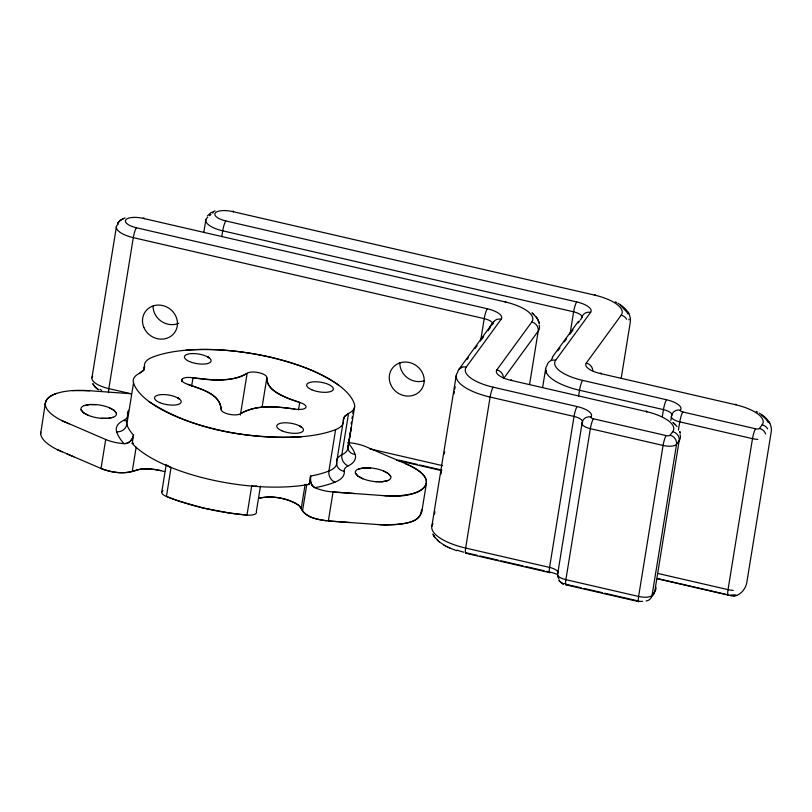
<?xml version="1.0" encoding="UTF-8"?>
<svg xmlns="http://www.w3.org/2000/svg" width="812" height="812" viewBox="0 0 812 812"><rect width="100%" height="100%" fill="white"/><g stroke="black" fill="none" stroke-linecap="round" stroke-linejoin="round"><path stroke-width="1.22" d="M347.922 446.722A44.985 16.27 9.2 0 1 341.832 454.862A38.245 13.834 9.2 0 0 336.675 461.937A44.995 16.27 9.2 0 1 328.911 471.011A112.482 40.671 9.2 0 1 310.62 476.055L310.651 481.374L311.97 485.058A8.577 6.932 -81.6 0 0 312.346 485.688A8.485 6.953 -78.8 0 0 312.803 486.226A8.414 6.963 -76.1 0 0 313.28 486.692A8.394 6.973 -74.5 0 0 313.808 487.078A8.435 7.024 -72.9 0 0 314.325 487.413A8.496 7.085 -71.5 0 0 314.873 487.687A22.492 8.13 9.2 0 0 333.042 491.981L354.631 493.544M628.965 319.918L629.006 319.116M40.651 432.136L40.651 433.862L45.34 403.148C46.213 397.626 52.049 394.967 56.769 393.353A54.211 19.6 9.2 0 1 72.43 390.592A52.871 19.123 9.2 0 1 74.724 390.45A50.851 18.392 9.2 0 1 77.079 390.379A54.343 19.65 9.2 0 1 79.495 390.349A66.472 24.045 9.2 0 1 81.941 390.369A58.312 21.092 9.2 0 1 83.819 390.41A39.758 14.383 9.2 0 1 85.717 390.481L88.122 390.633M45.34 403.148L45.35 404.873C44.761 398.509 51.633 394.987 56.769 393.353M380.696 524.735L381.376 524.775A39.067 14.129 9.2 0 0 382.685 524.826A43.574 15.753 9.2 0 0 383.985 524.867L386.542 524.907A59.256 21.427 9.2 0 0 389.09 524.897A57.297 20.716 9.2 0 0 391.577 524.826A55.328 20.006 9.2 0 0 394.013 524.704A53.46 19.336 9.2 0 0 396.378 524.532C405.34 523.385 422.22 521.791 421.59 509.53C420.687 525.689 396.692 524.075 385.264 524.897M421.712 512.311L426.412 483.333C426.98 478.116 422.676 474.015 418.911 471.092A53.592 19.386 9.2 0 0 417.449 470.036A55.389 20.026 9.2 0 0 415.866 468.991A57.195 20.686 9.2 0 0 414.171 467.956A58.941 21.315 9.2 0 0 412.374 466.941L410.507 465.956A43.645 15.793 9.2 0 0 409.542 465.469A39.25 14.2 9.2 0 0 408.537 464.992L408 464.748M389.963 495.909C417.145 498.649 447.788 481.486 405.604 463.713M182.142 379.174A10.363 3.745 9.2 0 1 193.012 377.834C210.815 380.239 230.973 382.777 247.152 373.266A10.353 3.745 9.2 0 1 259.048 372.708A10.353 3.745 9.2 0 1 266.813 377.803C267.513 393.353 287.976 397.839 299.709 402.458A10.353 3.745 9.2 0 1 305.759 407.705A10.353 3.745 9.2 0 1 294.898 409.055C277.095 406.68 256.917 404.112 240.717 413.623A10.353 3.745 9.2 0 1 228.822 414.191A10.353 3.745 9.2 0 1 221.067 409.086C220.225 393.556 200.168 389.019 188.171 384.431A10.363 3.745 9.2 0 1 182.142 379.174L181.736 381.63M347.749 448.934L350.987 428.645M91.929 377.783L116.451 226.477M45.36 404.873A53.765 19.437 9.2 0 0 51.227 413.856L52.496 414.881A55.104 19.924 9.2 0 0 62.189 420.748L105.702 439.505L101.013 468.483C112.188 472.838 125.2 474.655 136.599 470.016A20.452 7.399 9.2 0 1 137.522 469.752A21.153 7.643 9.2 0 1 138.679 469.509L139.37 469.387A26.116 9.44 9.2 0 1 140.243 469.245L142.76 468.971A26.319 9.521 9.2 0 1 144.079 468.889A24.766 8.952 9.2 0 1 145.45 468.849L155.112 469.468L164.775 471.559M339.03 385.446C318.7 370.871 294.441 363.055 270.376 357.199A112.482 40.681 9.2 0 0 152.26 357.29A44.995 16.27 9.2 0 0 144.495 366.354L143.46 370.252L139.339 373.439A44.995 16.27 9.2 0 0 133.533 382.959L126.834 424.361A112.482 40.671 9.2 0 0 133.533 435.171L132.183 443.453A112.492 40.681 9.2 0 0 309.281 484.338L310.62 476.055A8.759 4.172 87.1 0 0 310.519 476.735M143.795 370.668L144.079 368.942M144.221 368.08L144.495 366.354A38.245 13.824 9.2 0 1 144.536 367.42L143.125 370.678L139.339 373.439M40.671 433.862A53.765 19.437 9.2 0 0 46.538 442.844L47.796 443.859A55.104 19.924 9.2 0 0 57.5 449.736L101.023 468.494C110.818 472.29 121.932 474.157 132.234 471.427L136.142 447.28M161.74 492.173L166.237 464.393M203.842 232.151L205.872 219.666M167.485 465.377A11.246 4.07 9.2 0 0 171.038 467.448L166.46 496.487M191.591 386.431L192.992 377.824L213.566 379.914A53.998 19.529 9.2 0 0 221.635 379.843C230.375 379.255 239.743 378.382 247.152 373.266L240.382 415.064M221.767 236.718L222.721 230.821A7.958 1.34 -77 0 1 225.777 220.935A14.545 5.258 9.2 0 1 215.231 213.028A14.545 5.258 9.2 0 1 232.608 211.567L594.323 295.05A7.958 1.34 -77 0 1 595.237 295.081M262.063 407.319L266.833 377.813C266.001 388.156 277.968 393.353 285.641 397.332A53.988 19.529 9.2 0 0 292.472 400.103L299.709 402.458L298.512 409.837M245.965 514.96L246.99 515.052A11.246 4.07 9.2 0 0 256.348 511.56L260.459 486.195M349.942 522.532L328.352 520.969C318.72 519.639 305.941 518.34 301.232 508.454L305.15 484.307M306.824 484.297L302.521 510.87L301.902 509.662M186.242 350.185C214.429 348.023 242.849 351.017 270.376 357.199A112.482 40.681 9.2 0 1 354.337 403.929A44.995 16.27 9.2 0 1 348.541 413.45L344.41 416.637L343.374 420.535A44.995 16.27 9.2 0 1 335.62 429.599L328.911 471.011A9.003 7.186 68.3 0 0 334.909 482.176A121.485 43.929 9.2 0 1 314.873 487.687L311.97 485.058M351.119 423.773L351.403 422.047M351.961 418.596L352.246 416.871M352.804 413.42L353.078 411.694M347.881 448.356L354.631 406.639M431.811 526.389L456.263 375.398M434.542 514.148L434.917 511.783M441.038 474.035L441.413 471.681M444.286 453.979L444.661 451.624M454.03 393.82L454.405 391.465M454.791 389.1L455.177 386.745M480.582 341.04L484.206 318.629A7.958 1.34 -77 0 1 487.261 308.743L136.355 227.746A14.545 5.258 9.2 0 1 125.809 219.839A14.545 5.258 9.2 0 1 143.196 218.377L504.902 301.861A7.958 1.34 -77 0 1 505.917 302.582M529.627 384.177L538.224 331.093A44.995 16.27 9.2 0 0 539.087 325.054M542.649 387.304L545.684 368.587M545.735 372.86L546.121 370.495M569.994 334.229L573.627 311.818A7.958 1.34 -77 0 1 576.682 301.932L225.777 220.935M578.57 396.154L579.524 390.257A7.958 1.34 -77 0 1 582.58 380.371A37.037 13.398 9.2 0 1 555.712 360.223A7.958 7.298 36.1 0 0 546.882 365.786A44.995 16.27 9.2 0 0 579.524 390.257L663.445 409.624A11.246 4.07 9.2 0 1 671.605 415.744A11.246 4.07 9.2 0 0 679.766 421.864L752.491 438.653A11.246 4.07 9.2 0 0 757.748 439.393M621.21 378.24L630.305 322.09C631.584 313.726 624.621 306.946 617.902 303.252M662.298 416.708L663.445 409.624A7.958 1.34 -77 0 1 666.5 399.748L582.58 380.371M670.844 420.464L671.605 415.744A7.958 7.298 36.1 0 1 680.426 410.192A3.299 1.188 9.2 0 0 682.821 411.978L755.546 428.766A3.299 1.188 9.2 0 0 759.484 428.431A7.958 7.298 36.1 0 1 765.635 433.963M678.426 430.116L679.766 421.864A7.958 1.34 -77 0 1 682.821 411.978M347.942 447.767L351.281 427.345M221.037 409.075C220.255 393.576 200.138 389.019 188.171 384.431M426.412 483.333C423.123 493.412 409.958 494.254 401.077 495.543A53.46 19.326 9.2 0 1 398.702 495.716A55.328 20.006 9.2 0 1 396.276 495.838A57.297 20.716 9.2 0 1 393.779 495.909A59.256 21.427 9.2 0 1 391.232 495.919L385.385 495.746M117.557 223.544L120.369 220.245L125.078 217.86M117.73 223.178L119.465 221.026L123.505 218.479M489.9 327.003L493.767 321.582L458.861 369.419M460.374 368.597L461.825 366.608M466.92 359.635L468.372 357.635M474.918 348.663L477.101 345.679M481.465 339.69L483.647 336.706M488.002 330.728L490.184 327.733M680.03 434.664A44.995 16.27 9.2 0 1 679.167 440.703L676.528 444.326A11.246 4.07 9.2 0 1 663.079 445.453L590.344 428.665A11.246 4.07 9.2 0 1 582.184 422.555A11.246 4.07 9.2 0 0 574.023 416.434L490.103 397.058A44.995 16.27 9.2 0 1 457.471 372.586A7.958 7.298 36.1 0 1 466.291 367.034L501.197 319.187A19.204 6.943 9.2 0 0 487.261 308.743M503.399 378.27A7.958 7.298 36.1 0 0 496.873 369.856L531.769 322.009A37.037 13.398 9.2 0 0 504.902 301.861M504.049 377.945L538.224 331.093A7.958 7.298 36.1 0 0 531.769 322.009M552.221 357.229L578.398 321.349M551.246 359.797L552.698 357.808M557.793 350.835L559.976 347.84M564.33 341.862L566.512 338.868M570.877 332.89L573.059 329.895M578.144 322.922L579.606 320.923M580.326 319.928L581.788 317.939M555.712 360.223L590.608 312.376A19.204 6.943 9.2 0 0 576.682 301.932M592.831 370.769A7.958 7.298 36.1 0 0 586.284 363.045L621.19 315.198A37.037 13.398 9.2 0 0 594.323 295.05M466.291 367.034A37.037 13.398 9.2 0 0 493.158 387.182L577.078 406.548A19.204 6.943 9.2 0 1 591.014 416.992A3.299 1.188 9.2 0 0 593.399 418.789L666.134 435.577A3.299 1.188 9.2 0 0 670.073 435.242L672.712 431.619A37.037 13.398 9.2 0 0 645.844 411.471L510.799 380.3A19.204 6.943 9.2 0 1 496.873 369.856M759.484 428.431L762.133 424.808A37.037 13.398 9.2 0 0 735.266 404.66L600.22 373.49A19.204 6.943 9.2 0 1 586.284 363.045M207.375 216.012L210.775 212.744L215.089 210.887M209.526 215.687L210.014 215.139M210.338 214.825L210.887 214.338M105.702 439.505A22.492 8.13 9.2 0 0 124.023 443.626A8.536 8.272 -86.4 0 0 124.733 443.636C129.27 443.514 132.843 439.465 133.523 435.171A8.739 6.364 -56.5 0 1 133.371 435.841A8.77 6.425 -56.1 0 1 133.188 436.511A8.81 6.526 -55.7 0 1 132.924 437.221A8.891 6.699 -55.1 0 1 132.61 437.901A8.973 6.912 -54.4 0 1 132.224 438.592A9.044 7.217 -53.6 0 1 131.838 439.282A9.084 7.45 -53.2 0 1 131.331 439.921M240.717 413.623C256.917 404.122 277.105 406.69 294.888 409.065M212.663 213.089L213.282 212.754M84.164 405.624L89.452 404.538L96.252 404.599A17.996 6.506 9.2 0 1 108.981 407.543L113.893 410.182L116.309 413.044A17.996 6.506 9.2 0 1 113.203 417.307L107.915 418.383L101.114 418.322A17.996 6.506 9.2 0 1 88.386 415.389L83.474 412.74L81.058 409.887A17.996 6.506 9.2 0 1 84.164 405.624L89.452 404.538L96.252 404.599M358.579 468.96L363.867 467.885L370.668 467.945A17.996 6.506 9.2 0 1 383.396 470.879L388.309 473.528L390.724 476.38A17.996 6.506 9.2 0 1 387.608 480.653L382.33 481.729L375.53 481.668A17.996 6.506 9.2 0 1 362.802 478.725L357.879 476.086L355.463 473.234A17.996 6.506 9.2 0 1 358.579 468.96L363.867 467.885L370.668 467.945M132.234 471.427L140.243 469.245A21.508 7.775 9.2 0 1 141.471 469.092A25.091 9.074 9.2 0 1 142.76 468.971L151.154 469.031L161.02 470.564M113.203 417.307L107.915 418.383L101.114 418.322M387.608 480.653L382.33 481.729L375.53 481.668M656.837 578.651L729.572 595.44C738.027 598.19 745.284 590.436 746.786 582.691L771.248 431.7C772.506 423.549 765.868 416.83 759.311 413.156M735.317 594.8L729.917 595.145M736.778 595.409L735.723 595.653M133.493 443.271L132.183 443.453A22.492 8.13 9.2 0 0 133.168 443.322M301.638 436.704C249.162 439.292 193.439 430.634 148.85 401.443M733.693 595.856L734.647 595.795M72.42 390.582L89.574 390.734M389.638 495.909L388.674 495.888A43.574 15.753 9.2 0 1 387.375 495.838A39.067 14.129 9.2 0 1 386.076 495.787L382.381 495.543M384.949 524.887L377.692 524.532M385.152 495.736L384.462 495.685M380.463 524.725L379.772 524.674M88.609 390.663L131.28 393.749M383.081 495.594L333.042 491.981L328.352 520.969L378.382 524.582M245.63 514.93L241.529 514.524A113.213 40.945 9.2 0 1 238.302 514.169A112.959 40.854 9.2 0 1 235.074 513.773A112.624 40.732 9.2 0 1 231.826 513.346A112.198 40.57 9.2 0 1 228.588 512.88L202.594 507.855L178.244 500.862A112.117 40.549 9.2 0 1 175.433 499.887A111.823 40.438 9.2 0 1 172.672 498.893A111.437 40.295 9.2 0 1 169.952 497.868A110.95 40.123 9.2 0 1 167.292 496.822L167.231 496.802M326.383 520.786C318.172 519.578 308.905 517.995 302.998 511.641M130.783 393.688L108.849 388.623A22.492 8.14 9.2 0 1 92.741 376.129M369.592 448.803L442.692 465.682M398.662 460.12L417.195 464.393M419.662 464.961L441.901 470.097M396.814 460.262L441.555 470.584M657.578 573.384L728.039 589.644A11.246 4.07 9.2 0 0 733.297 590.385M657.659 578.57L728.12 594.831M477.446 555.378L466.332 552.81A7.958 1.34 -77 0 1 465.652 548.059L490.103 397.058A7.958 1.34 -77 0 1 493.158 387.182M479.912 555.946L498.426 560.219M500.892 560.787L523.101 565.913M525.577 566.482L544.081 570.755M546.557 571.333L549.024 571.902M465.733 553.246L549.653 572.612M565.893 584.234A3.299 1.188 9.2 0 0 566.573 584.417L581.372 587.837M583.838 588.406L602.321 592.669M604.788 593.237L638.07 600.921M565.974 584.853L638.699 601.641M456.679 550.698L449.818 548.059M69.121 423.834L64.422 421.804A48.121 17.397 9.2 0 1 63.295 421.276A52.364 18.93 9.2 0 1 62.189 420.748M66.777 453.827L73.841 456.851M383.396 470.879L388.309 473.528L390.724 476.38M362.802 478.725L357.879 476.086L355.463 473.234M108.981 407.543L113.893 410.182L116.309 413.044M88.386 415.389L83.474 412.74L81.058 409.887M62.077 451.807L59.733 450.782A48.121 17.397 9.2 0 1 58.596 450.264A52.364 18.94 9.2 0 1 57.49 449.736M562.899 583.787L563.416 584.021M407.817 464.667L366.07 446.773A22.523 8.14 9.2 0 0 349.018 442.733L347.759 442.642A121.485 43.929 9.2 0 1 355.138 454.487A53.988 19.518 9.2 0 1 348.155 465.885A29.242 10.576 9.2 0 0 344.217 471.295A53.988 19.529 9.2 0 1 334.909 482.186M448.315 547.369L450.213 548.222M448.742 547.542L445.057 545.674M561.965 583.27L563.325 583.96L559.153 580.824M446.448 546.405L447.331 546.852M615.232 301.8L616.602 302.521M756.175 411.41L757.545 412.131M443.738 544.933L445.504 545.948M561.498 582.996L562.422 583.544M444.205 545.217L438.744 541.431M98.201 389.547L94.557 386.441L92.771 383.65L95.39 387.324L98.688 389.851M761.351 414.851L765.848 418.972L768.355 422.646M620.409 305.241L626.935 312.214M673.442 422.849L672.935 422.443L677.096 426.594M532.499 313.239L531.992 312.833L536.58 317.563M561.082 582.712L558.991 580.6M439.241 541.837L434.653 537.108M308.611 483.729L309.281 484.338A22.492 8.13 9.2 0 1 308.773 483.881M673.848 423.235L674.833 424.138M532.905 313.625L533.89 314.528M437.353 540.142L438.328 541.056M536.153 316.984L537.514 319.014L536.712 317.807M434.522 536.874L433.72 535.656L435.08 537.686M301.232 508.454L299.821 506.383A20.96 7.582 9.2 0 0 299.161 505.693C287.631 497.685 272.091 495.361 258.47 498.324C270.416 495.411 283.317 497.695 294.421 502.628A24.451 8.841 9.2 0 1 295.832 503.369L299.161 505.693L301.82 509.51M768.964 421.793L769.329 422.423M769.441 422.616L769.806 423.255M628.021 312.184L628.386 312.813M628.498 313.006L628.864 313.645M537.625 319.207L539.32 323.694M432.867 534.002L433.618 535.463M537.148 318.385L537.991 319.847M433.243 534.824L434.085 536.285M627.412 313.046L627.788 313.868M538.366 320.669L538.874 322.049M679.817 431.649L680.263 433.303M679.877 431.781L680.091 432.481M538.935 322.171L539.148 322.871M433.009 523.578A44.995 16.27 9.2 0 0 465.652 548.059L549.572 567.426A11.246 4.07 9.2 0 1 557.732 573.546A11.246 4.07 9.2 0 0 565.893 579.666L638.618 596.455A11.246 4.07 9.2 0 0 652.066 595.318L654.716 591.694A44.995 16.27 9.2 0 0 655.954 587.32M501.197 319.187A7.958 7.298 36.1 0 0 492.366 324.739A11.246 4.07 9.2 0 0 484.206 318.629L133.3 237.632A22.492 8.14 9.2 0 1 118.308 224.163M136.355 227.746A7.958 1.34 -77 0 0 133.3 237.632L108.849 388.623A7.958 1.34 -77 0 0 108.524 392.663M178.762 323.257A17.996 16.504 36.1 0 1 153.052 306.012M424.422 380.635A17.996 16.504 36.1 0 1 399.808 362.964M672.712 431.619A7.958 7.298 36.1 0 1 679.167 440.703L654.716 591.694A7.958 7.298 36.1 0 1 650.97 596.729M670.073 435.242A7.958 7.298 36.1 0 1 676.528 444.326L652.066 595.318A7.958 7.298 36.1 0 1 646.139 601.012M639.308 601.205A7.958 1.34 -77 0 1 638.618 596.455L663.079 445.453A7.958 1.34 -77 0 1 666.134 435.577M593.399 418.789A7.958 1.34 -77 0 0 590.344 428.665L565.893 579.666A7.958 1.34 -77 0 0 566.573 584.417M559.133 579.24A7.958 7.298 36.1 0 1 557.732 573.546L582.184 422.555A7.958 7.298 36.1 0 1 591.014 416.992M577.078 406.548A7.958 1.34 -77 0 0 574.023 416.434L549.572 567.426A7.958 1.34 -77 0 0 550.252 572.186A19.204 6.943 9.2 0 1 556.687 574.165M510.799 380.3A7.958 1.34 -77 0 1 511.712 380.32M143.196 218.377A7.958 1.34 -77 0 1 144.171 218.702M645.844 411.471A7.958 1.34 -77 0 1 646.859 412.191M162.938 490.742A11.246 4.07 9.2 0 0 166.338 496.436C192.068 506.718 219.443 512.545 246.99 515.052L251.679 486.073A11.246 4.07 9.2 0 0 256.825 485.992M310.357 477.395A8.77 4.364 86.6 0 1 310.428 476.674M310.417 477.426A8.81 4.436 86.5 0 0 310.387 478.187A8.902 4.659 86.2 0 0 310.377 478.958A8.983 5.004 86.1 0 0 310.357 479.77A9.044 5.4 86.2 0 0 310.387 480.592M310.549 481.414A9.074 5.725 86.6 0 1 310.417 480.582M310.499 481.425A9.074 6.12 87.5 0 0 310.671 482.237A9.034 6.405 88.9 0 0 310.925 483.018A8.942 6.638 -89.3 0 0 311.199 483.759A8.841 6.8 -87.1 0 0 311.544 484.459A8.699 6.902 -84 0 0 311.909 485.119M131.351 439.942A9.074 7.724 -53.1 0 1 130.833 440.571A9.034 7.917 -53.5 0 1 130.265 441.16A8.952 8.069 -54.7 0 1 129.666 441.718M128.337 442.621A8.709 8.171 -59.8 0 0 129.017 442.205A8.841 8.15 -56.7 0 0 129.666 441.718M128.337 442.631A8.597 8.171 -63.8 0 1 127.636 442.976A8.496 8.14 -68.5 0 1 126.905 443.25A8.425 8.12 -73.9 0 1 126.185 443.453A8.404 8.12 -78.8 0 1 125.444 443.575A8.435 8.161 -83.2 0 1 124.733 443.636L124.023 443.626A121.567 43.96 9.2 0 1 116.654 431.801A54.008 19.529 9.2 0 1 123.617 420.383A29.242 10.576 9.2 0 0 127.565 414.973A53.978 19.518 9.2 0 1 128.489 410.293M335.62 429.599A112.482 40.681 9.2 0 1 217.494 429.69A112.482 40.681 9.2 0 1 133.544 382.959M348.155 465.885A8.993 7.47 63.9 0 1 341.832 454.862L348.541 413.45L344.745 416.211L343.344 419.469A38.255 13.834 9.2 0 0 343.374 420.525L336.675 461.937A9.003 8.343 -7.7 0 0 344.217 471.295M127.433 419.104A44.995 16.27 9.2 0 0 126.834 424.361A9.003 8.252 -17.6 0 1 116.654 431.801M127.291 420.717A9.003 7.47 63.9 0 1 123.617 420.383M355.118 454.466A8.993 8.252 -17.5 0 1 347.526 446.864M582.082 317.238A11.246 4.07 9.2 0 0 573.627 311.818L222.721 230.821A22.492 8.14 9.2 0 1 207.72 217.352M728.405 594.749A7.958 1.34 -77 0 1 728.039 589.644L752.491 438.653A7.958 1.34 -77 0 1 755.546 428.766M762.133 424.808A7.958 7.298 36.1 0 1 767.624 428.888M232.608 211.567A7.958 1.34 -77 0 1 233.592 211.902M600.22 373.49A7.958 1.34 -77 0 1 601.195 373.825M735.266 404.66A7.958 1.34 -77 0 1 736.179 404.68M666.5 399.748A19.204 6.943 9.2 0 1 680.426 410.192M621.19 315.198A7.958 7.298 36.1 0 1 626.681 319.278M581.92 317.289A7.958 7.298 36.1 0 1 590.608 312.376M564.776 583.737A3.299 1.188 9.2 0 1 564.391 583.452M463.703 552.17A37.037 13.398 9.2 0 1 457.024 550.14M101.713 390.43A14.545 5.258 9.2 0 1 100.028 389.212M642.596 601.266A3.299 1.188 9.2 0 1 639.785 601.306M208.522 357.412L207.74 356.945L209.191 357.879L208.522 357.412M300.836 426.635L300.054 426.168L301.506 427.092L300.836 426.635M178.61 398.418L177.828 397.951L179.279 398.885L178.61 398.418M390.582 384.289A17.996 16.504 36.1 0 0 420.626 390.481A17.996 16.504 36.1 0 0 408.974 362.406A17.996 16.504 36.1 0 0 390.582 384.289M143.825 327.337A17.996 16.504 36.1 0 0 173.869 333.529A17.996 16.504 36.1 0 0 162.217 305.444A17.996 16.504 36.1 0 0 143.825 327.337M281.916 430.807A13.499 4.882 9.2 0 0 303.323 430.583A13.499 4.882 9.2 0 0 285.063 422.778A13.499 4.882 9.2 0 0 281.916 430.807M311.828 389.801A13.499 4.882 9.2 0 0 333.235 389.577A13.499 4.882 9.2 0 0 314.975 381.772A13.499 4.882 9.2 0 0 311.828 389.801M189.592 361.584A13.499 4.882 9.2 0 0 210.998 361.36A13.499 4.882 9.2 0 0 192.738 353.555A13.499 4.882 9.2 0 0 189.592 361.584M159.68 402.59A13.499 4.882 9.2 0 0 181.086 402.366A13.499 4.882 9.2 0 0 162.826 394.561A13.499 4.882 9.2 0 0 159.68 402.59"/></g></svg>
